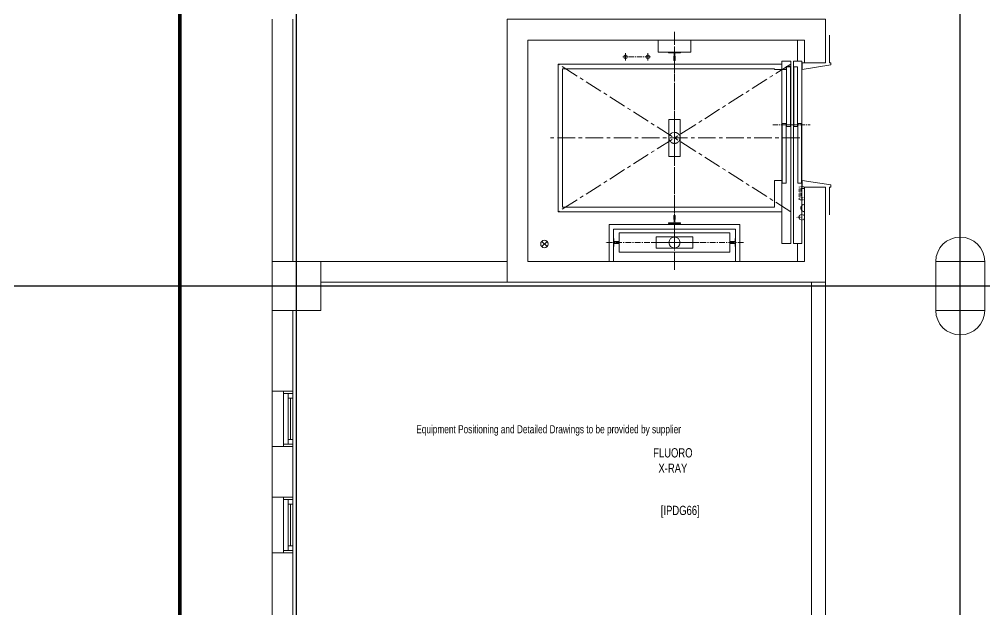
# Model space of a CAD drawing. Header units: metres. Extents: x -18745 to 220762, y -1579758 to -1356048.
# Drawn here: x 97609 to 108078, y -1437145 to -1430748 of the extents above; entities that cross this region are included whole.
import ezdxf

# ---------------------------------------------------------------- set-up
doc = ezdxf.new("R2010")
doc.units = ezdxf.units.M
for name, pattern in [('A-100 - Copy$0$CENTERX2', [101.6, 63.5, -12.7, 12.7, -12.7]), ('A-100 - Copy$0$DASHED2', [0.375, 0.25, -0.125]), ('DASHDOTX2', [50.8, 25.4, -12.7, 0, -12.7])]:
    doc.linetypes.add(name, pattern=pattern)
doc.layers.get('0').update_dxf_attribs({"lineweight": 0})
doc.layers.add('0E-PW-GRD', color=6, linetype='Continuous')
doc.layers.add('A-100 - Copy$0$axes', color=8, linetype='Continuous')
for name, color, linetype, lineweight in [('A-100 - Copy$0$72_EGR_BASE_TEXT', 8, 'Continuous', 0), ('A-100 - Copy$0$Aluminum', 8, 'Continuous', 0), ('A-100 - Copy$0$Axis', 8, 'A-100 - Copy$0$CENTERX2', 0), ('A-100 - Copy$0$Cabin', 8, 'Continuous', 0), ('A-100 - Copy$0$Medical Equipment and Furniture', 8, 'Continuous', 0), ('A-100 - Copy$0$Notes', 8, 'Continuous', 0), ('A-100 - Copy$0$Proj', 8, 'Continuous', 0), ('A-100 - Copy$0$Structure', 8, 'Continuous', 9), ('A-100 - Copy$0$Tech', 8, 'A-100 - Copy$0$DASHED2', 0), ('A-100 - Copy$0$Walls', 8, 'Continuous', 0), ('A-100 - Copy$0$ZCMURBAJO', 8, 'Continuous', 0)]:
    doc.layers.add(name, color=color, linetype=linetype, lineweight=lineweight)
doc.styles.add('A-100 - Copy$0$X3G_ENTITY_257CFD', font='swisscl.ttf', dxfattribs={"height": 200})
doc.styles.add('A-100 - Copy$0$X3G_ENTITY_2587EA', font='swisscl.ttf', dxfattribs={"height": 200})

# ---------------------------------------------------------------- blocks, each defined once
blk = doc.blocks.new('A-100 - Copy$0$T127-1_B')
at = {"layer": 'A-100 - Copy$0$Cabin'}
for p, q in [((44.5, 8), (44.5, 4)), ((44.5, 4), (78, 4)), ((78, 4), (82, 63.5)), ((44.5, -8), (44.5, -4)), ((44.5, -4), (78, -4)), ((78, -4), (82, -63.5))]:
    blk.add_line(p, q, dxfattribs=at)
at = {"layer": 'A-100 - Copy$0$Cabin', "ltscale": 5}
for points in [[(44.5, 8), (0, 8), (0, -8), (44.5, -8)], [(82, 63.5), (89, 63.5), (89, -63.5), (82, -63.5)]]:
    blk.add_lwpolyline(points, dxfattribs=at)
blk = doc.blocks.new('A-100 - Copy$0$T127-1_B__1680')
at = {"layer": 'A-100 - Copy$0$Axis'}
blk.add_line((-990, 0), (990, 0), dxfattribs=at)
at = {"layer": 'A-100 - Copy$0$Notes', "xscale": -1}
blk.add_blockref('A-100 - Copy$0$T127-1_B', (-840, 0), dxfattribs=at)
at = {"layer": 'A-100 - Copy$0$Notes'}
blk.add_blockref('A-100 - Copy$0$T127-1_B', (840, 0), dxfattribs=at)
blk = doc.blocks.new('A-100 - Copy$0$JIS5K')
at = {"layer": 'A-100 - Copy$0$Cabin'}
for p, q in [((60.2, 8), (60.2, 11.2)), ((60.2, -8), (60.2, -11.2))]:
    blk.add_line(p, q, dxfattribs=at)
at = {"layer": 'A-100 - Copy$0$Cabin', "ltscale": 5}
for points in [[(57, 11.2), (0, 11.2), (0, -11.2), (57, -11.2)], [(60.2, 8), (3.2, 8), (3.2, -8), (60.2, -8)], [(57, 11.2), (57, 43.5), (60.2, 43.5), (60.2, 11.2)], [(57, -11.2), (57, -43.5), (60.2, -43.5), (60.2, -11.2)]]:
    blk.add_lwpolyline(points, dxfattribs=at)
blk = doc.blocks.new('A-100 - Copy$0$JIS5K__1200')
at = {"layer": 'A-100 - Copy$0$Axis'}
blk.add_line((-750, 0), (750, 0), dxfattribs=at)
at = {"layer": 'A-100 - Copy$0$Notes', "xscale": -1}
blk.add_blockref('A-100 - Copy$0$JIS5K', (-600, 0), dxfattribs=at)
at = {"layer": 'A-100 - Copy$0$Notes'}
blk.add_blockref('A-100 - Copy$0$JIS5K', (600, 0), dxfattribs=at)
blk = doc.blocks.new('A-100 - Copy$0$井道平面图对重1')
at = {"layer": 'A-100 - Copy$0$Axis'}
blk.add_line((0, -205), (0, 205), dxfattribs=at)
at = {"layer": 'A-100 - Copy$0$Cabin', "ltscale": 5}
for points in [[(708.2, 206), (708.2, -194), (-708.2, -194), (-708.2, 206)], [(660.2, 206), (660.2, -146), (-660.2, -146), (-660.2, 206)]]:
    blk.add_lwpolyline(points, dxfattribs=at)
blk.add_lwpolyline([(600, 105), (600, -105), (-600, -105), (-600, 105)], close=True, dxfattribs=at)
at = {"layer": 'A-100 - Copy$0$Notes'}
blk.add_blockref('A-100 - Copy$0$JIS5K__1200', (0, 0), dxfattribs=at)
blk = doc.blocks.new('A-100 - Copy$0$对重支撑1')
at = {"layer": 'A-100 - Copy$0$Cabin'}
blk.add_lwpolyline([(1060, 178), (929, 178), (929, -178), (1060, -178)], close=True, dxfattribs=at).dxf.unprotected_set("ltscale", 0)
blk = doc.blocks.new('A-100 - Copy$0$井道平面图轿厢1轿厢地坎')
at = {"layer": 'A-100 - Copy$0$Axis', "ltscale": 0.864}
blk.add_lwpolyline([(0, 96), (0, -192)], dxfattribs=at)
at = {"layer": 'A-100 - Copy$0$Cabin', "ltscale": 5}
for points in [[(690, 0), (690, -96), (-1285, -96), (-1285, 0)], [(15, -3), (15, -46), (-630, -46), (-630, -3)], [(630, -50), (630, -93), (-15, -93), (-15, -50)]]:
    blk.add_lwpolyline(points, close=True, dxfattribs=at)
at = {"layer": 'A-100 - Copy$0$Cabin'}
for points in [[(600, 0), (600, -48)], [(600, -48), (633, -48)], [(633, -48), (633, -96)]]:
    blk.add_lwpolyline(points, dxfattribs=at)
blk = doc.blocks.new('A-100 - Copy$0$层门地坎1')
at = {"layer": 'A-100 - Copy$0$Axis', "ltscale": 0.81}
blk.add_lwpolyline([(0, 90), (0, -180)], dxfattribs=at)
at = {"layer": 'A-100 - Copy$0$Cabin', "ltscale": 5}
for points in [[(690, 0), (690, -90), (-1285, -90), (-1285, 0)], [(15, -47), (15, -87), (-630, -87), (-630, -47)], [(630, -3), (630, -43), (-15, -43), (-15, -3)]]:
    blk.add_lwpolyline(points, close=True, dxfattribs=at)
blk = doc.blocks.new('A-100 - Copy$0$A$C316F12F9')
at = {"layer": 'A-100 - Copy$0$Axis', "ltscale": 3}
for points in [[(1814, 135), (1814, 2715)], [(3074, 765), (554, 2365)], [(3074, 2365), (554, 765)], [(3174, 1565), (454, 1565)]]:
    blk.add_lwpolyline(points, dxfattribs=at)
at = {"layer": 'A-100 - Copy$0$Axis', "ltscale": 0.9}
blk.add_lwpolyline([(1554, 2445), (1254, 2445)], dxfattribs=at)
at = {"layer": 'A-100 - Copy$0$Axis', "ltscale": 0.24}
for points in [[(1284, 2405), (1284, 2485)], [(1524, 2405), (1524, 2485)]]:
    blk.add_lwpolyline(points, dxfattribs=at)
at = {"layer": 'A-100 - Copy$0$Axis', "ltscale": 1.5}
blk.add_lwpolyline([(1814, 1315), (1814, 1815)], dxfattribs=at)
at = {"layer": 'A-100 - Copy$0$Cabin'}
for points in [[(3149, 2625), (3149, 2395)], [(3225, 2380), (3225, 2380), (3200, 2380), (3200, 2305), (3510, 2355), (3510, 2380), (3495, 2380), (3495, 2680)], [(554, 765), (554, 2365)], [(554, 2365), (2978, 2365)], [(554, 765), (554, 2365)], [(554, 2365), (2978, 2365)], [(2898, 2315), (598, 2315)], [(598, 2315), (598, 1565)], [(2898, 2305), (2898, 2315)], [(2978, 2305), (2898, 2305)], [(2978, 2365), (2978, 2395)], [(2978, 2395), (3074, 2395)], [(2978, 2365), (2978, 2395)], [(2978, 2395), (3074, 2395)], [(3074, 2395), (3074, 420)], [(3074, 2395), (3074, 420)], [(598, 815), (598, 1565)], [(2978, 1105), (2898, 1105)], [(2898, 1105), (2898, 815)], [(3200, 1035), (3200, 1105), (3510, 1055), (3510, 1030), (3495, 1030), (3495, 730)], [(3225, 1030), (3225, 1030)], [(2978, 765), (554, 765)], [(2978, 765), (554, 765)], [(2898, 815), (598, 815)], [(2978, 420), (2978, 765)], [(2978, 420), (2978, 765)], [(2064, 431), (1564, 431)], [(3074, 420), (2978, 420)], [(3074, 420), (2978, 420)], [(3149, 225), (3149, 420)]]:
    blk.add_lwpolyline(points, dxfattribs=at)
at = {"layer": 'A-100 - Copy$0$Cabin', "ltscale": 50}
blk.add_lwpolyline([(1753, 1765), (1875, 1765), (1875, 1365), (1753, 1365)], close=True, dxfattribs=at)
at = {"layer": 'A-100 - Copy$0$Cabin'}
blk.add_lwpolyline([(1614, 370), (1614, 492), (2014, 492), (2014, 370)], close=True, dxfattribs=at)
for centre, radius in [((1284, 2445), 20), ((1524, 2445), 20), ((1814, 431), 60)]:
    blk.add_circle(centre, radius, dxfattribs=at)
at = {"layer": 'A-100 - Copy$0$Notes'}
for p, q in [((378, 390), (428, 440)), ((428, 390), (378, 440))]:
    blk.add_line(p, q, dxfattribs=at)
blk.add_circle((403, 415), 40, dxfattribs=at)
at = {"layer": 'A-100 - Copy$0$Structure'}
blk.add_lwpolyline([(3450, 1030), (3225, 1030), (3225, 225), (225, 225), (225, 2625), (3225, 2625), (3225, 2380), (3450, 2380), (3450, 2850), (0, 2850), (0, 0), (3450, 0)], close=True, dxfattribs=at)
at = {"layer": 'A-100 - Copy$0$Tech', "ltscale": 9}
for points in [[(3165, 1035), (3165, 895), (3225, 895), (3225, 1035)], [(3185, 1015), (3185, 915), (3225, 915), (3225, 1015)]]:
    blk.add_lwpolyline(points, close=True, dxfattribs=at)
at = {"layer": 'A-100 - Copy$0$Tech', "ltscale": 0.48}
blk.add_lwpolyline([(3224, 845), (3224, 765)], dxfattribs=at)
at = {"layer": 'A-100 - Copy$0$Tech', "ltscale": 0.36}
blk.add_lwpolyline([(3194, 705), (3134, 705)], dxfattribs=at)
at = {"layer": 'A-100 - Copy$0$Tech', "ltscale": 5}
blk.add_circle((1814, 1565), 60, dxfattribs=at)
at = {"layer": 'A-100 - Copy$0$Tech'}
blk.add_circle((3194, 705), 30, dxfattribs=at)
blk.add_arc((3224, 805), 40, 90, 270, dxfattribs=at)
at = {"layer": 'A-100 - Copy$0$Cabin', "xscale": -1, "yscale": -1, "rotation": 359.9999984647655}
blk.add_blockref('A-100 - Copy$0$井道平面图对重1', (1814, 431), dxfattribs=at)
at = {"layer": 'A-100 - Copy$0$Notes', "xscale": -1, "yscale": -1, "rotation": 270}
for name in ['A-100 - Copy$0$对重支撑1', 'A-100 - Copy$0$T127-1_B__1680']:
    blk.add_blockref(name, (1814, 1565), dxfattribs=at)
at = {"layer": 'A-100 - Copy$0$Notes', "rotation": 89.99999999999999}
for name, p in [('A-100 - Copy$0$井道平面图轿厢1轿厢地坎', (2978, 1705)), ('A-100 - Copy$0$层门地坎1', (3104, 1705))]:
    blk.add_blockref(name, p, dxfattribs=at)
blk = doc.blocks.new('A-100 - Copy')
at = {"layer": 'A-100 - Copy$0$Aluminum'}
for p, q in [((100475.3, -1434777.7, 2.4), (100475.3, -1435377.7, 2.4)), ((100475.3, -1434802.7, 2.4), (100575.3, -1434802.7, 2.4)), ((100525.3, -1434802.7, 2.4), (100525.3, -1435352.7, 2.4)), ((100575.3, -1434777.7, 2.4), (100575.3, -1435377.7, 2.4)), ((100525.3, -1434852.7, 2.4), (100575.3, -1434852.7, 2.4)), ((100550.3, -1435302.7, 2.4), (100550.3, -1434852.7, 2.4)), ((100475.3, -1435352.7, 2.4), (100575.3, -1435352.7, 2.4)), ((100525.3, -1435302.7, 2.4), (100575.3, -1435302.7, 2.4)), ((100475.3, -1436527.7, 2.4), (100475.3, -1435927.7, 2.4)), ((100475.3, -1435952.7, 2.4), (100575.3, -1435952.7, 2.4)), ((100525.3, -1436502.7, 2.4), (100525.3, -1435952.7, 2.4)), ((100525.3, -1436002.7, 2.4), (100575.3, -1436002.7, 2.4)), ((100550.3, -1436002.7, 2.4), (100550.3, -1436452.7, 2.4)), ((100575.3, -1436527.7, 2.4), (100575.3, -1435927.7, 2.4)), ((100475.3, -1436502.7, 2.4), (100575.3, -1436502.7, 2.4)), ((100525.3, -1436452.7, 2.4), (100575.3, -1436452.7, 2.4))]:
    blk.add_line(p, q, dxfattribs=at)
at = {"layer": 'A-100 - Copy$0$axes'}
for p, q in [((100615.3, -1477297.4, 2.4), (100615.3, -1366691.8, 2.4)), ((107813.3, -1477297.4, 0), (107813.3, -1366691.8, 0)), ((178940.3, -1433637.7, 2.4), (96147.6, -1433637.7, 2.4))]:
    blk.add_line(p, q, dxfattribs=at)
at = {"layer": 'A-100 - Copy$0$Proj'}
for p, q in [((100350.3, -1435377.7, 2.4), (100350.3, -1434777.7, 2.4)), ((100350.3, -1435927.7, 2.4), (100350.3, -1436527.7, 2.4))]:
    blk.add_line(p, q, dxfattribs=at)
at = {"layer": 'A-100 - Copy$0$Structure'}
for points, elevation in [([(100350.3, -1433902.7), (100880.3, -1433902.7), (100880.3, -1433372.7), (100350.3, -1433372.7)], 2.4), ([(107548.3, -1433902.7), (108078.3, -1433902.7), (108078.3, -1433372.7), (107548.3, -1433372.7)], -2.4)]:
    blk.add_lwpolyline(points, close=True, dxfattribs=dict(at, elevation=elevation))
at = {"layer": 'A-100 - Copy$0$Walls'}
for p, q in [((100350.3, -1430747.7, 2.4), (100350.3, -1433372.7, 2.4)), ((100575.3, -1433372.7, 2.4), (100575.3, -1430747.7, 2.4)), ((100880.3, -1433372.7, 2.4), (102900.3, -1433372.7, 2.4)), ((100880.3, -1433597.7, 2.4), (102900.3, -1433597.7, 2.4)), ((106200.3, -1439752.7, 2.4), (106200.3, -1433597.7, 2.4)), ((106350.3, -1442822.7, 2.4), (106350.3, -1433597.7, 2.4)), ((100350.3, -1434777.7, 2.4), (100350.3, -1433902.7, 2.4)), ((100575.3, -1434777.7, 2.4), (100575.3, -1433902.7, 2.4)), ((100575.3, -1434777.7, 2.4), (100350.3, -1434777.7, 2.4)), ((100350.3, -1435927.7, 2.4), (100350.3, -1435377.7, 2.4)), ((100575.3, -1435377.7, 2.4), (100350.3, -1435377.7, 2.4)), ((100575.3, -1435927.7, 2.4), (100575.3, -1435377.7, 2.4)), ((100575.3, -1435927.7, 2.4), (100350.3, -1435927.7, 2.4)), ((100350.3, -1437289.6, 2.4), (100350.3, -1436527.7, 2.4)), ((100575.3, -1436527.7, 2.4), (100350.3, -1436527.7, 2.4)), ((100575.3, -1437289.6, 2.4), (100575.3, -1436527.7, 2.4))]:
    blk.add_line(p, q, dxfattribs=at)
for centre, start, end in [((107813.3, -1433372.7, -2.4), 0, 180), ((107813.3, -1433902.7, -2.4), 180, 0)]:
    blk.add_arc(centre, 265, start, end, dxfattribs=at)
at = {"layer": 'A-100 - Copy$0$ZCMURBAJO'}
blk.add_blockref('A-100 - Copy$0$A$C316F12F9', (102900.3, -1433597.7, 2.4), dxfattribs=at)
at = {"layer": 'A-100 - Copy$0$72_EGR_BASE_TEXT', "char_height": 100, "attachment_point": 2, "style": 'A-100 - Copy$0$X3G_ENTITY_2587EA'}
for s, insert in [('FLUORO^M^JX-RAY', (104696.5, -1435395.5, 2.4)), ('[IPDG66]', (104776.6, -1436019.5, 2.4))]:
    blk.add_mtext(s, dxfattribs=dict(at, insert=insert))
at = {"layer": 'A-100 - Copy$0$Medical Equipment and Furniture', "insert": (103349, -1435146.1, 0), "char_height": 87.473, "width": 3260.537, "attachment_point": 2, "style": 'A-100 - Copy$0$X3G_ENTITY_257CFD'}
blk.add_mtext('Equipment Positioning and Detailed Drawings to be provided by supplier', dxfattribs=at)

msp = doc.modelspace()

# ---------------------------------------------------------------- linework, layer by layer
at = {"layer": '0E-PW-GRD', "linetype": 'DASHDOTX2', "ltscale": 10, "const_width": 40, "elevation": 0}
msp.add_lwpolyline([(174978.3, -1477822.7), (158048.3, -1477822.7), (158048.3, -1476532.7), (150498.3, -1476532.7), (150498.3, -1472187.7, 0.4142136), (150493.3, -1472182.7), (113650.3, -1472182.7, 0.4142136), (113645.3, -1472187.7), (113645.3, -1476532.7), (107725.3, -1476532.7), (107725.3, -1470902.7), (92150.3, -1470902.7), (92150.3, -1456502.7), (84952.6, -1456502.7), (84952.6, -1439572.7), (99350.3, -1439572.7), (99350.3, -1427702.7), (98070.3, -1427702.7), (98070.3, -1394542.7)], format="xyb", dxfattribs=at)

# ---------------------------------------------------------------- next in the draw order: block references
msp.add_blockref('A-100 - Copy', (0, 0))

doc.saveas('drawing.dxf')
